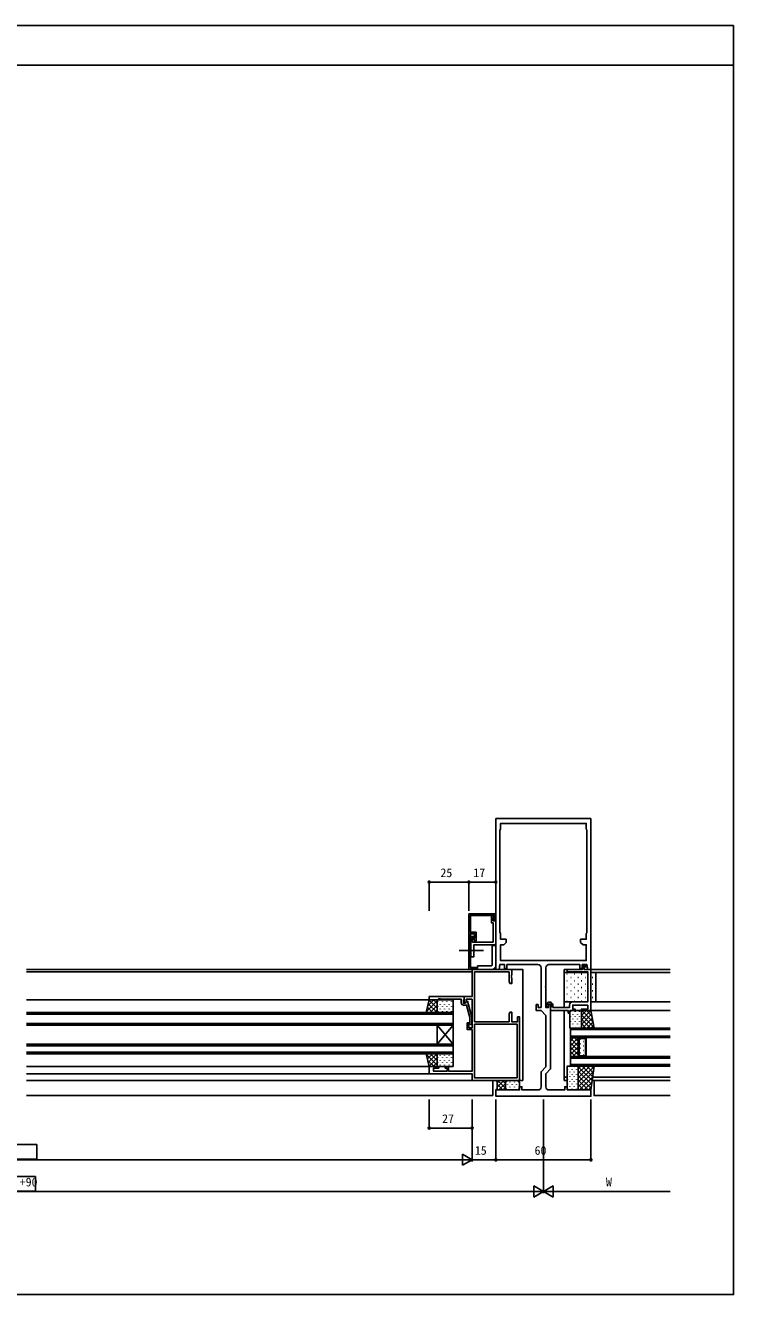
# Model space of a CAD drawing. Units: millimetres, scale not verified. Extents: x -959 to 961, y -418 to 416.
# Drawn here: x 514 to 961, y -418 to 382 of the extents above; entities that cross this region are included whole.
import ezdxf
from ezdxf.enums import TextEntityAlignment as Align

# ---------------------------------------------------------------- set-up
doc = ezdxf.new("R2010")
doc.units = ezdxf.units.MM
doc.header["$LTSCALE"] = 4
for name, color, linetype in [('0-2_YKK_11', 7, 'Continuous'), ('0-4_YKK_12', 2, 'Continuous'), ('0-5_YKK_13', 4, 'Continuous'), ('0-7_YKK_D', 6, 'Continuous'), ('0-8_YKK_ZWAK', 7, 'Continuous')]:
    doc.layers.add(name, color=color, linetype=linetype)
doc.styles.add('ＭＳ ゴシック', font='')
doc.styles.get('ＭＳ ゴシック').set_extended_font_data('MS Gothic')

msp = doc.modelspace()

# ---------------------------------------------------------------- linework, layer by layer
at = {"layer": '0-2_YKK_11'}
for points in [[(837.2, -210.4), (817.7, -210.4), (817.7, -212.9), (816.2, -212.9), (816.2, -210.4), (813.2, -210.4), (812.7, -213.4), (810.7, -213.4), (810.7, -118.4), (870.7, -118.4)], [(870.7, -118.4), (870.7, -213.4), (868.7, -213.4), (868.2, -210.4), (865.2, -210.4), (865.2, -212.9), (863.7, -212.9), (863.7, -210.4), (844.2, -210.4)], [(825.7, -283.4), (825.7, -243.4), (824.4, -243.4), (824.4, -246.4), (820.7, -246.4), (820.7, -240.4), (819.7, -240.4), (819.07, -241.491), (819.07, -246.4), (797.33, -246.4), (797.33, -215.03), (819.07, -215.03), (819.07, -221.309), (819.7, -222.4), (820.7, -222.4), (820.7, -218.858), (820.58, -218.675), (820.58, -218.125), (820.7, -217.942), (820.7, -217.858), (820.58, -217.675), (820.58, -217.125), (820.7, -216.942), (820.7, -213.4), (795.7, -213.4), (795.7, -230.6), (790.7, -230.6), (790.7, -234.6), (791.5, -234.6), (792, -233.734), (792, -232.23), (795.7, -232.23), (795.7, -250.3), (793.7, -250.3), (793.7, -247.1), (792.7, -247.1), (792.7, -251.3), (795.7, -251.3), (795.7, -277.57), (780.9, -277.57)], [(839.2, -287.4), (839.2, -277.9), (842.2, -274.9), (842.2, -242.4), (839.2, -239.4), (836.2, -239.4), (836.2, -235.6), (837.4, -235.6), (837.4, -237.4), (839.2, -237.4), (839.2, -224.858), (839.32, -224.675), (839.32, -224.125), (839.2, -223.942), (839.2, -212.4)], [(842.2, -212.4), (842.2, -223.942), (842.08, -224.125), (842.08, -224.675), (842.2, -224.858), (842.2, -237.4), (844, -237.4), (844, -235.6), (845.2, -235.6), (845.2, -276.143), (842.2, -279.143), (842.2, -287.4)], [(865.4, -212.1), (865.4, -213.4), (855.7, -213.4), (855.7, -214.9), (868.7, -214.9), (868.7, -233.9), (859.2, -233.9)], [(870.7, -239.4), (870.7, -213.4), (866.4, -213.4), (866.4, -211.9), (868.2, -211.9), (868.2, -210.9), (866.6, -210.9)], [(790.7, -230.6), (768.7, -230.6), (768.7, -232.6), (774.7, -232.6), (774.7, -231.9), (775.7, -231.9), (776.607, -232.23), (784.742, -232.23), (784.925, -232.11), (785.475, -232.11), (785.658, -232.23), (785.742, -232.23), (785.925, -232.11), (786.475, -232.11), (786.658, -232.23), (788.9, -232.23), (788.9, -234.4)], [(790.4, -235.9), (792.22, -235.9), (794.3, -243.661), (794.3, -246.951), (793.876, -247.376), (794.724, -248.224), (795.5, -247.449), (795.5, -243.503), (792.793, -233.4), (792.193, -233.4), (791.5, -234.6), (790.2, -234.6), (790.2, -232.8), (790.4, -232.6), (790.7, -232.3), (790.7, -230.6)], [(842.5, -236.2), (842.5, -237.1), (843.7, -237.1), (843.7, -235.3), (845.5, -235.3), (845.5, -237.213), (845.35, -237.406), (845.2, -237.6), (845.2, -239.4), (856.4, -239.4), (856.4, -240.9), (857.4, -240.9), (857.4, -239.4), (860.7, -239.4), (860.7, -238.4), (859.2, -238.4), (859.2, -235.9), (868.7, -235.9), (868.7, -238.4), (864.7, -238.4), (864.7, -239.4), (870.7, -239.4)], [(857.2, -235.9), (857.2, -237.4), (846.7, -237.4), (846.7, -236.2)], [(780.9, -277.57), (780.9, -274.6), (778.7, -274.6), (778.7, -275.6), (779.9, -275.6), (779.9, -277.57), (771.4, -277.57), (771.4, -275.6), (774.7, -275.6), (774.7, -274.6), (768.7, -274.6), (768.7, -279.2), (795.7, -279.2), (795.7, -283.4), (825.7, -283.4)], [(844.2, -289.4), (854.2, -289.4), (854.2, -287.4), (855.7, -287.4), (855.7, -289.4), (870.7, -289.4), (870.7, -293.4), (810.7, -293.4), (810.7, -289.4), (825.7, -289.4), (825.7, -287.4), (827.2, -287.4), (827.2, -289.4), (837.2, -289.4)]]:
    msp.add_lwpolyline(points, dxfattribs=at)
for points in [[(868.2, -125.6), (868.2, -190.2), (868, -190.4), (867.7, -190.7), (867.7, -194.4), (864.2, -194.4), (864.2, -196.4), (865.7, -197.9), (867.7, -197.9), (867.7, -207.9), (813.7, -207.9), (813.7, -197.9), (815.7, -197.9), (817.2, -196.4), (817.2, -194.4), (813.7, -194.4), (813.7, -190.7), (813.4, -190.4), (813.2, -190.2), (813.2, -125.6), (813.4, -125.4), (813.7, -125.1), (813.7, -121.4), (867.7, -121.4), (867.7, -125.1), (868, -125.4)], [(793.7, -178.4), (793.7, -213.2), (798.2, -213.2), (798.2, -212.2), (794.7, -212.2), (794.7, -190.9), (797.3, -190.9), (797.3, -193.49), (797.103, -193.772), (797.103, -194.665), (797.406, -195.5), (798.2, -195.5), (798.2, -190), (794.7, -190), (794.7, -179.4), (809.7, -179.4), (809.7, -181.8), (810.1, -182.8), (810.7, -182.8), (810.7, -178.4)], [(810.7, -182.8), (810.7, -197.9), (796.9, -197.9), (796.9, -205.4), (794.9, -205.4), (794.9, -192.7), (797.2, -192.7), (797.2, -193.7), (795.9, -193.7), (795.9, -196.2), (809, -196.2), (809, -184), (807.9, -184), (807.9, -179.7), (809.5, -179.7), (809.5, -180.3), (809.3, -180.583), (809.1, -180.866), (809.1, -182.8)], [(824.07, -281.77), (824.07, -248.03), (797.33, -248.03), (797.33, -281.77)]]:
    msp.add_lwpolyline(points, close=True, dxfattribs=at)
for centre, radius, start, end in [((837.2, -212.4), 2, 0.00001, 89.99999), ((844.2, -212.4), 2, 90.00001, 179.99999), ((866.6, -212.1), 1.2, 90.00001, 179.99999), ((790.4, -234.4), 1.5, 180.00001, 269.99999), ((844.6, -236.2), 2.1, 359.99999, 180.00001), ((859.2, -235.9), 2, 90.00001, 179.99999), ((837.2, -287.4), 2, 270.00001, 359.99999), ((844.2, -287.4), 2, 180.00001, 269.99999)]:
    msp.add_arc(centre, radius, start, end, dxfattribs=at)
at = {"layer": '0-4_YKK_12'}
for p, q in [((514.7, -213.4), (796, -213.4)), ((514.7, -215.03), (795.7, -215.03)), ((853.7, -213.4), (853.7, -237.4)), ((856.45, -213.4), (853.7, -213.4)), ((868.7, -215.4), (853.7, -215.4)), ((920.7, -213.4), (870.5, -213.4)), ((920.7, -215.4), (870.7, -215.4)), ((514.7, -232.6), (769, -232.6)), ((868.4, -233.9), (853.7, -233.9)), ((853.7, -239.4), (853.7, -283.4)), ((920.7, -239.4), (870.4, -239.4)), ((920.7, -233.9), (870.7, -233.9)), ((514.7, -240.6), (783.7, -240.6)), ((783.7, -241.6), (514.7, -241.6)), ((514.7, -247.6), (783.7, -247.6)), ((783.7, -240.6), (783.7, -248.6)), ((783.7, -248.6), (514.7, -248.6)), ((773.7, -260.6), (773.7, -248.6)), ((783.7, -260.6), (773.7, -248.6)), ((783.7, -248.6), (773.7, -260.6)), ((783.7, -260.6), (783.7, -248.6)), ((857.7, -251.4), (920.7, -251.4)), ((920.7, -255.4), (857.7, -255.4)), ((514.7, -260.6), (783.7, -260.6)), ((783.7, -261.6), (514.7, -261.6)), ((783.7, -260.6), (783.7, -266.6)), ((857.7, -258.672), (859.972, -256.4)), ((857.7, -261.501), (862.801, -256.4)), ((862.7, -261.77), (857.7, -256.77)), ((857.7, -264.329), (862.7, -259.329)), ((862.7, -264.598), (857.7, -259.598)), ((857.7, -267.158), (862.7, -262.158)), ((863.673, -268.4), (857.7, -262.427)), ((862.7, -258.941), (860.159, -256.4)), ((863.344, -256.756), (862.987, -256.4)), ((864.184, -257.42), (864.384, -257.42)), ((864.184, -260.25), (864.384, -260.25)), ((864.184, -263.08), (864.384, -263.08)), ((865.799, -258.835), (865.999, -258.835)), ((865.799, -261.665), (865.999, -261.665)), ((867.7, -268.4), (867.7, -256.4)), ((514.7, -265.6), (783.7, -265.6)), ((783.7, -266.6), (514.7, -266.6)), ((860.845, -268.4), (857.7, -265.255)), ((858.017, -268.4), (857.7, -268.083)), ((857.7, -269.4), (920.7, -269.4)), ((859.286, -268.4), (862.7, -264.986)), ((862.115, -268.4), (862.907, -267.607)), ((864.184, -265.91), (864.384, -265.91)), ((865.799, -264.495), (865.999, -264.495)), ((865.799, -267.325), (865.999, -267.325)), ((514.7, -274.6), (769.2, -274.6)), ((514.7, -279.2), (769, -279.2)), ((920.7, -273.4), (857.7, -273.4)), ((514.7, -283.4), (796, -283.4)), ((808.7, -283.4), (808.7, -292.9)), ((855.7, -281.4), (853.7, -281.4)), ((855.7, -283.4), (853.7, -283.4)), ((920.7, -283.4), (871.5, -283.4)), ((920.7, -281.4), (871.767, -281.4)), ((514.7, -292.9), (808.7, -292.9))]:
    msp.add_line(p, q, dxfattribs=at)
for points in [[(825.4, -283.4), (827.7, -283.4), (827.7, -213.4), (820.2, -213.4)], [(920.7, -256.4), (857.7, -256.4), (857.7, -250.4), (920.7, -250.4)], [(867.2, -267.9), (867.2, -256.9), (863.907, -256.9), (863.2, -257.607), (863.2, -267.193)], [(920.7, -274.4), (857.7, -274.4), (857.7, -268.4), (920.7, -268.4)], [(867.2, -267.9), (863.907, -267.9), (863.2, -267.193)], [(920.7, -292.9), (872.7, -292.9), (872.7, -283.4)]]:
    msp.add_lwpolyline(points, dxfattribs=at)
msp.add_lwpolyline([(857.7, -256.4), (863.7, -256.4), (862.7, -257.4), (862.7, -267.4), (863.7, -268.4), (857.7, -268.4)], close=True, dxfattribs=at)
at = {"layer": '0-5_YKK_13'}
for p, q in [((802.9, -201.4), (787.6, -201.4)), ((799.2, -211.1), (807.9, -211.1)), ((853.7, -215.4), (868.7, -215.4)), ((853.7, -215.4), (853.7, -233.9)), ((870.7, -215.4), (873.7, -215.4)), ((873.7, -215.4), (873.7, -233.9)), ((839.2, -231.9), (839.2, -216.9)), ((842.2, -231.9), (842.2, -216.9)), ((855.487, -216.363), (855.787, -216.363)), ((855.487, -220.608), (855.787, -220.608)), ((857.91, -218.485), (858.21, -218.485)), ((857.91, -222.73), (858.21, -222.73)), ((860.032, -216.363), (860.332, -216.363)), ((860.032, -220.608), (860.332, -220.608)), ((862.455, -218.485), (862.755, -218.485)), ((862.455, -222.73), (862.755, -222.73)), ((864.577, -216.363), (864.877, -216.363)), ((864.577, -220.608), (864.877, -220.608)), ((867, -218.485), (867.3, -218.485)), ((867, -222.73), (867.3, -222.73)), ((871.545, -218.485), (871.845, -218.485)), ((871.545, -222.73), (871.845, -222.73)), ((873.667, -216.363), (873.7, -216.363)), ((873.667, -220.608), (873.7, -220.608)), ((855.487, -224.853), (855.787, -224.853)), ((855.487, -229.098), (855.787, -229.098)), ((857.91, -226.975), (858.21, -226.975)), ((857.91, -231.22), (858.21, -231.22)), ((860.032, -224.853), (860.332, -224.853)), ((860.032, -229.098), (860.332, -229.098)), ((862.455, -226.975), (862.755, -226.975)), ((862.455, -231.22), (862.755, -231.22)), ((864.577, -224.853), (864.877, -224.853)), ((864.577, -229.098), (864.877, -229.098)), ((867, -226.975), (867.3, -226.975)), ((867, -231.22), (867.3, -231.22)), ((871.545, -226.975), (871.845, -226.975)), ((871.545, -231.22), (871.845, -231.22)), ((873.667, -224.853), (873.7, -224.853)), ((873.667, -229.098), (873.7, -229.098)), ((773.7, -233.289), (766.804, -240.185)), ((768.007, -240.6), (766.961, -239.554)), ((770.836, -240.6), (767.527, -237.291)), ((771.56, -232.6), (767.747, -236.414)), ((773.664, -240.6), (768.093, -235.029)), ((773.7, -237.808), (768.658, -232.766)), ((768.732, -232.6), (768.689, -232.642)), ((773.7, -236.117), (769.217, -240.6)), ((773.7, -234.979), (771.321, -232.6)), ((773.7, -238.945), (772.045, -240.6)), ((774.14, -233.83), (774.14, -233.63)), ((774.14, -236.86), (774.14, -236.66)), ((774.14, -239.89), (774.14, -239.69)), ((775.555, -235.445), (775.555, -235.245)), ((775.555, -238.475), (775.555, -238.275)), ((776.97, -233.83), (776.97, -233.63)), ((776.97, -236.86), (776.97, -236.66)), ((776.97, -239.89), (776.97, -239.69)), ((778.385, -235.445), (778.385, -235.245)), ((778.385, -238.475), (778.385, -238.275)), ((779.8, -233.83), (779.8, -233.63)), ((779.8, -236.86), (779.8, -236.66)), ((779.8, -239.89), (779.8, -239.69)), ((781.215, -235.445), (781.215, -235.245)), ((781.215, -238.475), (781.215, -238.275)), ((782.63, -233.83), (782.63, -233.63)), ((782.63, -236.86), (782.63, -236.66)), ((782.63, -239.89), (782.63, -239.69)), ((853.7, -233.9), (868.4, -233.9)), ((855.487, -233.343), (855.787, -233.343)), ((860.032, -233.343), (860.332, -233.343)), ((864.577, -233.343), (864.877, -233.343)), ((870.618, -239.4), (864.7, -245.318)), ((867.79, -239.4), (864.7, -242.49)), ((864.961, -239.4), (864.7, -239.661)), ((871.973, -246.404), (864.97, -239.4)), ((871.345, -242.947), (867.798, -239.4)), ((870.716, -239.49), (870.627, -239.4)), ((870.7, -233.9), (873.7, -233.9)), ((873.667, -233.343), (873.7, -233.343)), ((857.9, -240.011), (857.9, -240.211)), ((857.9, -243.041), (857.9, -243.241)), ((857.9, -246.071), (857.9, -246.271)), ((859.315, -241.626), (859.315, -241.826)), ((859.315, -244.656), (859.315, -244.856)), ((859.315, -247.686), (859.315, -247.886)), ((860.73, -240.011), (860.73, -240.211)), ((860.73, -243.041), (860.73, -243.241)), ((860.73, -246.071), (860.73, -246.271)), ((862.145, -241.626), (862.145, -241.826)), ((862.145, -244.656), (862.145, -244.856)), ((862.145, -247.686), (862.145, -247.886)), ((863.56, -240.011), (863.56, -240.211)), ((863.56, -243.041), (863.56, -243.241)), ((863.56, -246.071), (863.56, -246.271)), ((871.123, -241.724), (864.7, -248.147)), ((872.602, -249.861), (864.7, -241.959)), ((870.313, -250.4), (864.7, -244.787)), ((867.485, -250.4), (864.7, -247.615)), ((871.558, -244.117), (865.275, -250.4)), ((871.993, -246.511), (868.103, -250.4)), ((857.9, -249.101), (857.9, -249.301)), ((860.73, -249.101), (860.73, -249.301)), ((863.56, -249.101), (863.56, -249.301)), ((872.428, -248.904), (870.932, -250.4)), ((773.7, -273.749), (766.75, -266.798)), ((767.844, -266.6), (766.929, -267.516)), ((770.673, -266.6), (767.495, -269.778)), ((771.723, -274.6), (767.692, -270.569)), ((773.501, -266.6), (768.06, -272.041)), ((773.7, -269.23), (768.626, -274.304)), ((773.7, -270.92), (769.38, -266.6)), ((773.7, -268.092), (772.208, -266.6)), ((774.14, -269.16), (774.14, -268.96)), ((774.14, -272.19), (774.14, -271.99)), ((775.555, -267.745), (775.555, -267.545)), ((775.555, -270.775), (775.555, -270.575)), ((776.97, -269.16), (776.97, -268.96)), ((776.97, -272.19), (776.97, -271.99)), ((778.385, -267.745), (778.385, -267.545)), ((778.385, -270.775), (778.385, -270.575)), ((779.8, -269.16), (779.8, -268.96)), ((779.8, -272.19), (779.8, -271.99)), ((781.215, -267.745), (781.215, -267.545)), ((781.215, -270.775), (781.215, -270.575)), ((782.63, -269.16), (782.63, -268.96)), ((782.63, -272.19), (782.63, -271.99)), ((768.895, -274.6), (768.635, -274.341)), ((773.7, -272.058), (771.158, -274.6)), ((775.555, -273.805), (775.555, -273.605)), ((778.385, -273.805), (778.385, -273.605)), ((781.215, -273.805), (781.215, -273.605)), ((855.958, -276.757), (855.958, -276.557)), ((855.958, -279.787), (855.958, -279.587)), ((857.373, -275.142), (857.373, -274.942)), ((857.373, -278.172), (857.373, -277.972)), ((858.788, -276.757), (858.788, -276.557)), ((858.788, -279.787), (858.788, -279.587)), ((860.203, -275.142), (860.203, -274.942)), ((860.203, -278.172), (860.203, -277.972)), ((861.618, -276.757), (861.618, -276.557)), ((861.618, -279.787), (861.618, -279.587)), ((862.7, -276.091), (864.391, -274.4)), ((862.7, -278.919), (867.219, -274.4)), ((862.7, -281.748), (870.048, -274.4)), ((862.7, -284.576), (872.673, -274.603)), ((862.7, -274.745), (871.483, -283.528)), ((862.7, -277.573), (871.15, -286.023)), ((862.7, -287.404), (872.238, -277.867)), ((865.184, -274.4), (871.816, -281.032)), ((868.012, -274.4), (872.148, -278.536)), ((870.841, -274.4), (872.481, -276.041)), ((815.729, -283.4), (811.45, -287.679)), ((812.901, -283.4), (811.45, -284.851)), ((815.066, -289.4), (811.45, -285.784)), ((817.118, -288.624), (811.894, -283.4)), ((816.705, -285.252), (812.558, -289.4)), ((816.7, -285.377), (814.723, -283.4)), ((816.791, -287.996), (815.386, -289.4)), ((816.7, -287.4), (816.7, -285.4)), ((816.7, -285.4), (816.7, -287.4)), ((816.738, -287.554), (816.738, -287.354)), ((817.777, -283.626), (817.551, -283.4)), ((818.153, -286.139), (818.153, -285.939)), ((818.558, -283.4), (818.552, -283.405)), ((818.7, -283.4), (823.7, -283.4)), ((819.568, -284.524), (819.568, -284.324)), ((819.568, -287.554), (819.568, -287.354)), ((820.983, -286.139), (820.983, -285.939)), ((822.398, -284.524), (822.398, -284.324)), ((822.398, -287.554), (822.398, -287.354)), ((823.813, -286.139), (823.813, -285.939)), ((825.228, -284.524), (825.228, -284.324)), ((825.228, -287.554), (825.228, -287.354)), ((825.7, -285.4), (825.7, -287.4)), ((855.958, -282.817), (855.958, -282.617)), ((855.958, -285.847), (855.958, -285.647)), ((857.373, -281.202), (857.373, -281.002)), ((857.373, -284.232), (857.373, -284.032)), ((857.373, -287.262), (857.373, -287.062)), ((858.788, -282.817), (858.788, -282.617)), ((858.788, -285.847), (858.788, -285.647)), ((860.203, -281.202), (860.203, -281.002)), ((860.203, -284.232), (860.203, -284.032)), ((860.203, -287.262), (860.203, -287.062)), ((861.618, -282.817), (861.618, -282.617)), ((861.618, -285.847), (861.618, -285.647)), ((862.7, -280.402), (870.817, -288.519)), ((862.7, -283.23), (868.87, -289.4)), ((862.7, -286.058), (866.042, -289.4)), ((863.533, -289.4), (871.803, -281.13)), ((866.361, -289.4), (871.367, -284.394)), ((869.19, -289.4), (870.932, -287.657)), ((812.238, -289.4), (811.45, -288.612)), ((816.7, -289.4), (822.7, -289.4)), ((817.894, -289.4), (817.476, -288.982)), ((818.153, -289.169), (818.153, -288.969)), ((818.263, -289.352), (818.215, -289.4)), ((823.7, -289.4), (818.7, -289.4)), ((820.983, -289.169), (820.983, -288.969)), ((823.813, -289.169), (823.813, -288.969)), ((855.958, -288.877), (855.958, -288.677)), ((864.7, -289.4), (858.7, -289.4)), ((858.788, -288.877), (858.788, -288.677)), ((861.618, -288.877), (861.618, -288.677)), ((862.7, -288.887), (863.213, -289.4))]:
    msp.add_line(p, q, dxfattribs=at)
for points in [[(808.4, -210.6), (808.4, -198.4), (810.7, -198.4), (810.7, -211.1)], [(808.4, -213.4), (799.2, -213.4), (799.2, -211.1)], [(810.7, -289.4), (811.45, -288.65), (811.45, -284.15), (810.7, -283.4), (818.7, -283.4)], [(818.7, -289.4), (810.7, -289.4), (811.45, -288.65), (811.45, -284.15), (810.7, -283.4)], [(816.7, -289.4), (816.7, -283.4), (822.7, -283.4)]]:
    msp.add_lwpolyline(points, dxfattribs=at)
for points in [[(773.7, -240.6), (773.7, -232.6), (768.7, -232.6), (766.7, -240.6)], [(773.7, -232.6), (773.7, -240.6), (783.7, -240.6), (783.7, -232.6)], [(864.7, -239.4), (864.7, -250.4), (857.4, -250.4), (857.4, -239.4)], [(864.7, -250.4), (872.7, -250.4), (870.7, -239.4), (864.7, -239.4)], [(773.7, -266.6), (773.7, -274.6), (768.7, -274.6), (766.7, -266.6)], [(773.7, -274.6), (773.7, -266.6), (783.7, -266.6), (783.7, -274.6)], [(862.7, -289.4), (862.7, -274.4), (855.7, -274.4), (855.7, -289.4)], [(870.7, -289.4), (872.7, -274.4), (862.7, -274.4), (862.7, -289.4)]]:
    msp.add_lwpolyline(points, close=True, dxfattribs=at)
for centre, radius, start, end in [((807.9, -210.6), 0.5, 270, 0), ((808.4, -211.1), 2.3, 270, 0), ((818.7, -285.4), 2, 90, 180), ((818.7, -285.4), 2, 90, 180), ((818.7, -287.4), 2, 180, 270), ((818.7, -287.4), 2, 180, 270), ((823.7, -285.4), 2, 0, 90), ((823.7, -287.4), 2, 270, 0)]:
    msp.add_arc(centre, radius, start, end, dxfattribs=at)
at = {"layer": '0-7_YKK_D'}
for p, q in [((768.7, -176.4), (768.7, -157.4)), ((793.7, -158.4), (768.7, -158.4)), ((793.7, -176.4), (793.7, -157.4)), ((793.7, -176.4), (793.7, -157.4)), ((810.7, -158.4), (793.7, -158.4)), ((768.7, -295.4), (768.7, -314.4)), ((795.7, -295.4), (795.7, -314.4)), ((795.7, -295.4), (795.7, -334.4)), ((795.7, -295.4), (795.7, -334.4)), ((810.7, -295.4), (810.7, -334.4)), ((810.7, -295.4), (810.7, -334.4)), ((840.7, -295.4), (840.7, -354.4)), ((840.7, -295.4), (840.7, -354.4)), ((870.7, -295.4), (870.7, -334.4)), ((795.7, -313.4), (768.7, -313.4)), ((237.7, -333.4), (788.7, -333.4)), ((795.7, -333.4), (783.576, -333.4)), ((795.7, -333.4), (789.638, -329.9)), ((789.638, -329.9), (789.638, -336.9)), ((795.7, -333.4), (789.638, -336.9)), ((810.7, -333.4), (795.7, -333.4)), ((810.7, -333.4), (870.7, -333.4)), ((840.7, -353.4), (834.638, -349.9)), ((834.638, -349.9), (834.638, -356.9)), ((840.7, -353.4), (846.762, -349.9)), ((846.762, -356.9), (846.762, -349.9)), ((192.7, -353.4), (833.7, -353.4)), ((840.7, -353.4), (828.576, -353.4)), ((840.7, -353.4), (834.638, -356.9)), ((840.7, -353.4), (846.762, -356.9)), ((840.7, -353.4), (852.824, -353.4)), ((920.7, -353.4), (847.7, -353.4))]:
    msp.add_line(p, q, dxfattribs=at)
for points in [[(521.083, -333.062), (521.083, -323.853), (505.004, -323.853), (505.004, -333.062)], [(520.249, -353.162), (520.249, -343.953), (504.171, -343.953), (504.171, -353.162)]]:
    msp.add_lwpolyline(points, close=True, dxfattribs=at)
for centre in [(768.7, -158.4), (793.7, -158.4), (793.7, -158.4), (810.7, -158.4), (768.7, -313.4), (795.7, -313.4), (810.7, -333.4), (810.7, -333.4), (870.7, -333.4)]:
    msp.add_circle(centre, 0.637, dxfattribs=at)
at = {"layer": '0-8_YKK_ZWAK'}
for p, q in [((960.7, 381.6), (-959.3, 381.6)), ((960.7, 356.6), (-959.3, 356.6))]:
    msp.add_line(p, q, dxfattribs=at)
msp.add_lwpolyline([(-959.3, -418.4), (960.7, -418.4), (960.7, 381.6)], dxfattribs=at)

# ---------------------------------------------------------------- texts
at = {"layer": '0-7_YKK_D', "style": 'ＭＳ ゴシック'}
for s, p in [('25', (775.745, -156.9)), ('17', (796.511, -156.9)), ('27', (776.809, -311.9)), ('15', (797.447, -331.9)), ('60', (835.139, -331.9)), ('W= EW +90', (487.93, -351.857)), ('W', (880.152, -351.9))]:
    msp.add_text(s, height=5.499, dxfattribs=at).set_placement(p, align=Align.BOTTOM_LEFT)

doc.saveas('drawing.dxf')
